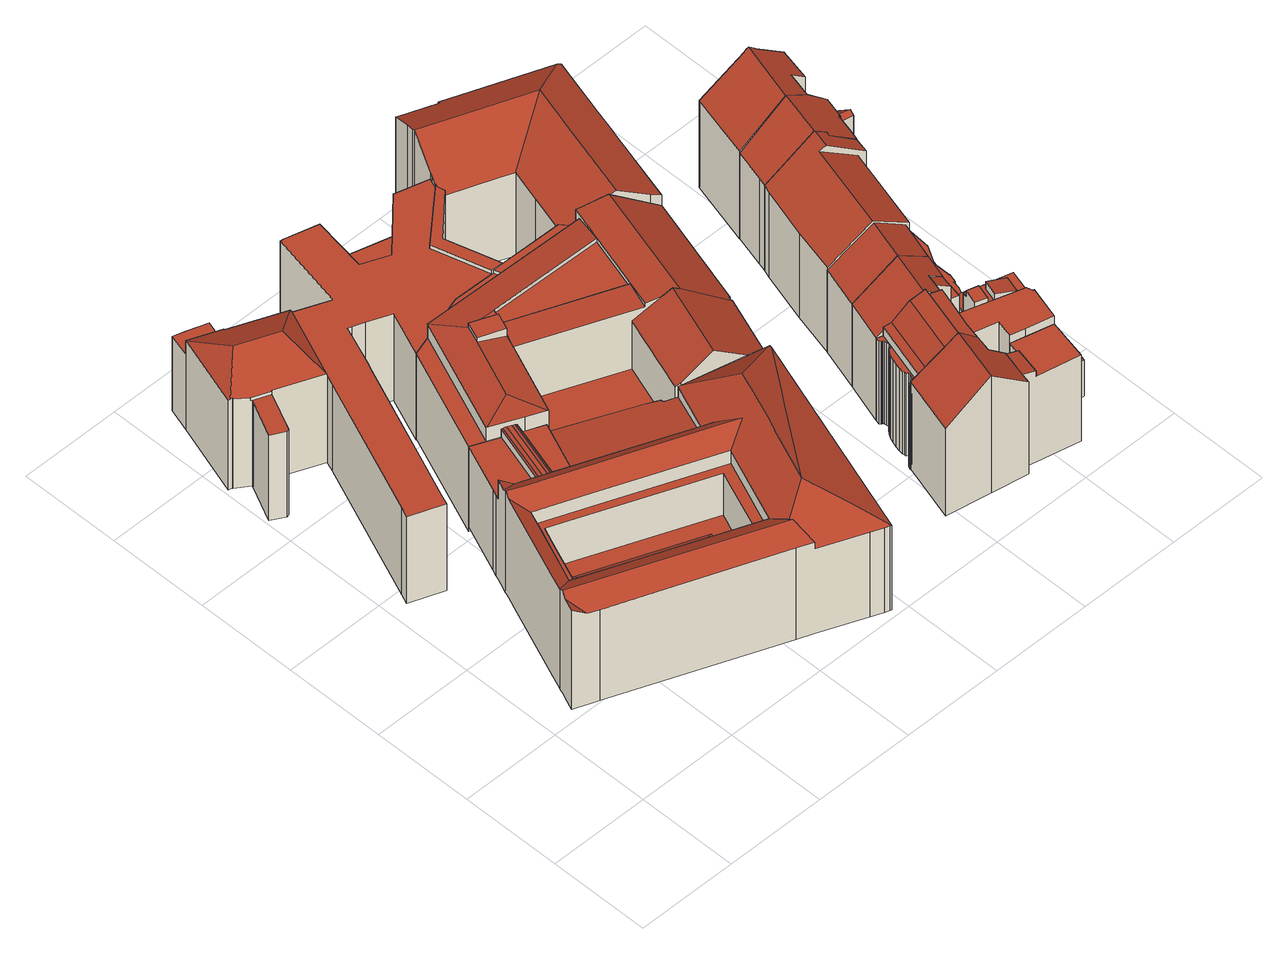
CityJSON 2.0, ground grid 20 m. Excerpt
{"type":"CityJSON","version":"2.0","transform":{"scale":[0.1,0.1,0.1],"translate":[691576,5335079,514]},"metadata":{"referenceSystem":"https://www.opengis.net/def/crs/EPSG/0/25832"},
"CityObjects":{
"building1":{"type":"Building","attributes":{"Gemeindeschluessel":"09162000","HoeheDach":"542.740","HoeheGrund":"516.300","Methode":"2000","NiedrigsteTraufeDesGebaeudes":"524.680","Geometrietyp2DReferenz":"3000","function":"31001_9998","roofType":"3200","measuredHeight":26.44,"storeysAboveGround":6},"geometry":[{"type":"MultiSurface","lod":"2","boundaries":[[[0,1,2,3]],[[4,5,6]],[[7,8,9,10,11,12,13,14]],[[15,16,17,18,19,20,21,22],[23,13,12,11,10,24,25,26,27]],[[28,29,30,31]],[[32,33,34,9,8,7,14,35,36],[37,38,39,40,41]],[[42,37,41]],[[43,44,45,46]],[[47,48,49,50]],[[51,52,53,54,55,56,57,58]],[[59,60,61,62]],[[62,61,63,64]],[[3,2,65,66]],[[67,68,69,70,71,72,73]],[[40,39,74,42,41]],[[75,76,44,43]],[[4,77,78,79,80,81,82,83,84,85,86,87,50,49,88,89,90,0,3,66,91,92,93,94,5]],[[56,55,54,95,96,97,98,99,100]],[[90,101,1,0]],[[102,103,104,105]],[[36,35,14,13,23,27]],[[96,106,107,108,109,110,97]],[[56,100,57]],[[111,112,113,45,44,76,114]],[[115,116,117,106,96,95,118]],[[118,95,54,53]],[[119,109,16,15,22,67]],[[120,6,5,94,121,122,123,124,125]],[[66,65,126,91]],[[42,74,38,37]],[[102,105,127,116,115,118,53,52,51,58,128,129,130,131,132,133,134,135,125,124,123,122,28,31,136,137,138,139,140,141,142,143,59,62,64,144,145,146,75,43,46,147,148]],[[98,97,110,109,119,67,73,149,99]],[[107,106,117,150,104,103,151,152,108]],[[25,24,10,9,34,33]],[[69,153,154,155,156,157,158,70]],[[105,104,150,127]],[[39,38,74]],[[87,159,160,63,61,60,47,50]],[[127,150,117,116]],[[57,100,99,149,130,129,128,58]],[[108,152,161,162,163,164,112,111,114,165,86,85,155,154,166,109]],[[149,73,72,71,70,158,120,125,135,134,133,132,131,130]],[[109,166,154,18,17,16]],[[114,76,75,146,145,144,160,159,165]],[[87,86,165,159]],[[151,103,167,152]],[[49,48,168,169,88]],[[169,170,89,88]],[[171,126,65,2,1,101,170,169,168,142,141,140,139,138,137,136,31,30]],[[22,21,20,69,68,67]],[[64,63,160,144]],[[26,25,33,32,36,27]],[[122,121,29,28]],[[167,148,147,46,45,113]],[[89,170,101,90]],[[92,91,126,171]],[[167,113,112,164,163,162,161,152]],[[93,92,171,30,29,121,94]],[[48,47,60,59,143,142,168]],[[148,167,103,102]],[[19,18,154,153,69,20]],[[157,156,155,85,84,83,82,81,80,79,78,77,4,6,120,158]]],"semantics":{"surfaces":[{"type":"RoofSurface"},{"type":"WallSurface"},{"type":"GroundSurface"}],"values":[0,0,1,0,1,0,0,1,1,1,1,1,0,0,0,1,1,0,0,1,1,1,0,0,1,1,1,1,0,0,2,0,0,1,0,1,0,0,1,1,0,1,1,1,1,0,0,1,1,1,1,1,1,1,0,1,0,0,1,1,1,0]}}]},
"building2":{"type":"Building","attributes":{"Gemeindeschluessel":"09162000","HoeheDach":"539.900","HoeheGrund":"514.842","Methode":"2000","NiedrigsteTraufeDesGebaeudes":"525.192","Geometrietyp2DReferenz":"3000","function":"31001_9998","roofType":"1000","measuredHeight":25.06,"storeysAboveGround":6},"geometry":[{"type":"MultiSurface","lod":"2","boundaries":[[[172,173,174,175]],[[176,177,178,179]],[[180,181,182,183]],[[184,185,186,187,188,189,190]],[[191,192,193,194]],[[195,196,197,198]],[[199,200,201,202]],[[195,179,178,203,204,196]],[[205,206,207,208]],[[209,182,181,210,211,212,213]],[[214,215,216,217]],[[184,190,218,219]],[[220,221,222,223]],[[220,224,225,221]],[[222,226,227,223]],[[189,188,228,229]],[[230,231,232,233]],[[234,235,236,203,178,177,237]],[[238,239,173,172]],[[240,208,207,226,222,221,225,241]],[[242,243,244,245]],[[219,218,246,247]],[[248,249,250,214,217,251,241,225,224,227,226,207,206,246,218,190,189,229,193,192,252,244,243,253,254,255,174,173,239,256]],[[248,257,258,249]],[[259,194,193,229,228,260,261]],[[247,246,206,205]],[[175,174,255,262]],[[263,254,253,264]],[[233,232,265,266]],[[236,267,204,203]],[[240,241,251,268]],[[269,265,232,231,270,216,215]],[[271,259,261,267,236,235]],[[272,202,201,273,274,213,212]],[[264,253,243,242]],[[258,266,265,269,250,249]],[[275,270,231,230]],[[199,198,197,276,200]],[[223,227,224,220]],[[262,255,254,263]],[[275,230,233,266,258,257,277,238,172,175,262,263,264,242,245,278,191,194,259,271,279,280,176,179,195,198,199,202,272,281,282,180,183,185,184,219,247,205,208,240,268]],[[282,210,181,180]],[[271,235,234,279]],[[213,274,283,209]],[[185,183,182,209,283,186]],[[245,244,252,278]],[[256,277,257,248]],[[281,211,210,282]],[[275,268,251,217,216,270]],[[279,234,237,280]],[[250,269,215,214]],[[276,284,273,201,200]],[[278,252,192,191]],[[197,196,204,267,261,260,285,284,276]],[[284,285,187,186,283,274,273]],[[280,237,177,176]],[[277,256,239,238]],[[260,228,188,187,285]],[[272,212,211,281]]],"semantics":{"surfaces":[{"type":"WallSurface"},{"type":"RoofSurface"},{"type":"GroundSurface"}],"values":[0,0,0,0,0,0,0,0,0,1,0,0,1,0,0,0,0,1,0,0,0,0,1,0,0,0,0,0,0,0,0,1,0,0,0,0,0,0,0,0,2,0,0,0,0,0,0,0,0,0,0,1,0,1,1,0,0,1,0]}}]},
"building3":{"type":"Building","attributes":{"Gemeindeschluessel":"09162000","HoeheDach":"540.930","HoeheGrund":"515.181","Methode":"2000","NiedrigsteTraufeDesGebaeudes":"524.790","Geometrietyp2DReferenz":"3000","function":"31001_9998","roofType":"3100","measuredHeight":25.75,"storeysAboveGround":6},"geometry":[{"type":"MultiSurface","lod":"2","boundaries":[[[286,287,288,289,290,291]],[[292,293,294,295]],[[296,289,288]],[[297,298,299,300]],[[301,302,303,304,305,306,307]],[[308,309,310,311]],[[312,313,314]],[[315,316,317,318]],[[319,320,321,322,323]],[[324,323,322,325,291,290,326,327,328,329]],[[292,330,331,332,293]],[[333,334,335]],[[336,337,331,330]],[[338,339,340,341]],[[312,342,343,323,324,313]],[[306,305,333,335,344,345]],[[346,347,348,349]],[[308,350,343,342,309]],[[294,293,332,312,314,351]],[[298,325,322,321,348,347,299]],[[352,353,354,355]],[[319,323,343,350]],[[356,345,344,288,287,357,358]],[[297,300,249,359]],[[360,361,362,363,364]],[[307,306,345,356]],[[286,291,325,298,297,359]],[[346,365,249,300,299,347]],[[303,354,353,363,366,367,304]],[[368,248,369,357,287,286,359,249,365]],[[363,362,370,366]],[[371,358,357,369]],[[360,295,294,351,361]],[[372,373,328,327]],[[364,363,353,352]],[[367,333,305,304]],[[370,313,324,329,333,367,366]],[[374,301,307,356,358,371,30]],[[329,328,373,334,333]],[[371,369,248,30]],[[292,295,360,364,352,355,302,301,374,368,365,346,349,320,319,350,308,311,315,318,336,330]],[[370,362,361,351,314,313]],[[372,327,326,375]],[[288,339,338,296]],[[326,290,289,375]],[[344,340,339,288]],[[355,354,303,302]],[[374,30,248,368]],[[372,375,289,296,338,341,334,373]],[[349,348,321,320]],[[311,310,316,315]],[[332,331,337,317,316,310,309,342,312]],[[335,334,341,340,344]],[[318,317,337,336]]],"semantics":{"surfaces":[{"type":"RoofSurface"},{"type":"WallSurface"},{"type":"GroundSurface"}],"values":[0,1,0,1,1,1,1,1,1,1,1,1,1,0,0,0,1,1,0,0,1,1,0,0,1,0,1,1,0,1,1,1,1,1,1,1,1,1,0,0,2,0,0,1,1,1,1,1,1,1,1,0,1,1]}}]},
"building4":{"type":"Building","attributes":{"Gemeindeschluessel":"09162000","HoeheDach":"543.183","HoeheGrund":"515.680","Methode":"2000","NiedrigsteTraufeDesGebaeudes":"536.096","Geometrietyp2DReferenz":"3000","function":"31001_9998","roofType":"3100","measuredHeight":27.5,"storeysAboveGround":6},"geometry":[{"type":"MultiSurface","lod":"2","boundaries":[[[376,377,378,379]],[[380,381,382,383,384,385]],[[382,381,386,387]],[[388,389,390,391]],[[379,378,392,393]],[[394,395,396,397]],[[387,386,377,376]],[[379,393,394,397,398,388,391,384,383,382,387,376]],[[395,380,385,390,389,399,396]],[[398,399,389,388]],[[391,390,385,384]],[[397,396,399,398]],[[393,392,395,394]],[[392,378,377,386,381,380,395]]],"semantics":{"surfaces":[{"type":"WallSurface"},{"type":"GroundSurface"},{"type":"RoofSurface"}],"values":[0,0,0,0,0,0,0,1,2,0,0,0,0,2]}}]},
"building5":{"type":"Building","attributes":{"Gemeindeschluessel":"09162000","HoeheDach":"541.660","HoeheGrund":"515.642","Methode":"2000","NiedrigsteTraufeDesGebaeudes":"534.860","Geometrietyp2DReferenz":"3000","function":"31001_9998","roofType":"2100","measuredHeight":26.02,"storeysAboveGround":5},"geometry":[{"type":"MultiSurface","lod":"2","boundaries":[[[400,401,402,403]],[[404,405,406,407]],[[408,409,410,411]],[[412,413,414,415]],[[416,417,418,419,420]],[[421,422,423,424]],[[425,426,427,428]],[[429,430,431,432]],[[433,434,405,404]],[[435,436,422,421]],[[437,438,439,440]],[[441,442,443,444]],[[445,446,447,448]],[[449,450,413,412]],[[428,427,451,452]],[[453,454,455,417,416]],[[454,424,423,456,457,455]],[[415,414,438,437]],[[458,459,460,453,416,420,461]],[[462,463,464,465,466,467]],[[468,469,409,408]],[[470,471,472,473]],[[448,447,474,475]],[[476,477,478,479]],[[480,471,470,481]],[[482,483,419,418,484,485,486,487]],[[440,439,488,489]],[[443,442,430,429]],[[403,402,446,445]],[[454,453,460,468,408,411,490,433,404,407,400,403,445,448,475,491,444,443,429,432,492,481,470,473,425,428,452,493,449,412,415,437,440,489,479,478,486,485,463,462,435,421,424]],[[452,451,494,493]],[[460,459,469,468]],[[423,422,436,467,466,456]],[[473,472,426,425]],[[458,461,483,482]],[[432,431,495,492]],[[492,495,480,481]],[[466,465,457,456]],[[462,467,436,435]],[[485,484,464,463]],[[478,477,487,486]],[[496,434,433,490]],[[489,488,476,479]],[[491,497,441,444]],[[420,419,483,461]],[[475,474,497,491]],[[411,410,496,490]],[[455,457,465,464,484,418,417]],[[458,482,487,477,476,488,439,438,414,413,450,494,451,427,426,472,471,480,495,431,430,442,441,497,474,447,446,402,401,406,405,434,496,410,409,469,459]],[[407,406,401,400]],[[493,494,450,449]]],"semantics":{"surfaces":[{"type":"WallSurface"},{"type":"RoofSurface"},{"type":"GroundSurface"}],"values":[0,0,0,0,1,0,0,0,0,0,0,0,0,0,0,0,0,0,0,0,0,0,0,0,0,0,0,0,0,2,0,0,1,0,0,0,0,0,0,0,0,0,0,0,1,0,0,1,1,0,0]}}]},
"building6":{"type":"Building","attributes":{"Gemeindeschluessel":"09162000","HoeheDach":"527.420","HoeheGrund":"515.650","Methode":"2000","NiedrigsteTraufeDesGebaeudes":"527.420","Geometrietyp2DReferenz":"3000","function":"31001_9998","roofType":"1000","measuredHeight":11.77,"storeysAboveGround":1},"geometry":[{"type":"MultiSurface","lod":"2","boundaries":[[[498,499,500,501]],[[502,500,499,503,504,505]],[[506,502,505,507]],[[508,503,499,498]],[[507,509,508,498,501,506]],[[509,504,503,508]],[[501,500,502,506]],[[507,505,504,509]]],"semantics":{"surfaces":[{"type":"WallSurface"},{"type":"RoofSurface"},{"type":"GroundSurface"}],"values":[0,1,0,0,2,0,0,0]}}]},
"building7":{"type":"Building","attributes":{"Gemeindeschluessel":"09162000","HoeheDach":"527.898","HoeheGrund":"515.640","Methode":"1000","NiedrigsteTraufeDesGebaeudes":"527.387","Geometrietyp2DReferenz":"3000","function":"31001_9998","roofType":"1000","measuredHeight":12.26,"storeysAboveGround":1},"geometry":[{"type":"MultiSurface","lod":"2","boundaries":[[[509,421,510,498,508]],[[510,511,499,498]],[[498,499,503,508]],[[421,512,511,510]],[[508,503,504,509]],[[503,499,511,512,504]],[[509,504,512,421]]],"semantics":{"surfaces":[{"type":"GroundSurface"},{"type":"WallSurface"},{"type":"RoofSurface"}],"values":[0,1,1,1,1,2,1]}}]},
"building8":{"type":"Building","attributes":{"Gemeindeschluessel":"09162000","HoeheDach":"537.512","HoeheGrund":"515.630","Methode":"2000","NiedrigsteTraufeDesGebaeudes":"535.674","Geometrietyp2DReferenz":"3000","function":"31001_9998","roofType":"1000","measuredHeight":21.88,"storeysAboveGround":6},"geometry":[{"type":"MultiSurface","lod":"2","boundaries":[[[513,514,515,516]],[[517,518,519,498,520,501]],[[521,522,523,524,525,526]],[[514,513,517,501,527,506,528]],[[529,521,526,516,515,530,531]],[[515,514,528,530]],[[522,521,529,531,506,527,501,520,498,532,523]],[[531,530,528,506]],[[532,533,524,523]],[[526,525,524,533,519,518,517,513,516]],[[498,519,533,532]]],"semantics":{"surfaces":[{"type":"WallSurface"},{"type":"RoofSurface"},{"type":"GroundSurface"}],"values":[0,0,0,0,0,1,2,0,0,1,0]}}]},
"building9":{"type":"Building","attributes":{"Gemeindeschluessel":"09162000","HoeheDach":"540.400","HoeheGrund":"515.270","Methode":"2000","NiedrigsteTraufeDesGebaeudes":"534.748","Geometrietyp2DReferenz":"3000","function":"31001_9998","roofType":"3100","measuredHeight":25.13,"storeysAboveGround":5},"geometry":[{"type":"MultiSurface","lod":"2","boundaries":[[[534,535,536,537]],[[538,539,540,541]],[[542,543,544,545,546,547,548,549]],[[550,551,552,553]],[[554,555,556,557,558,559,560,561,562,563,564]],[[565,566,567,568,569,555,545,540,539]],[[570,571,572,568,567,573]],[[573,567,566,574]],[[574,566,565,575]],[[576,577,572,571]],[[578,562,561,579]],[[557,556,551,550,580,581,582,558]],[[583,559,558,582]],[[584,563,562,578]],[[537,536,585,586]],[[572,577,587,588,552,551,556,555,569,568]],[[575,565,539,538]],[[553,589,590,576,571,570,573,574,575,538,541,544,543,542,549,591,592,534,537,586,593,584,578,579,594,583,582,581,580,550]],[[595,548,547,546,545,555,554,564,585,536,535,596]],[[591,549,548,595,596,592]],[[594,560,559,583]],[[553,552,588,589]],[[592,596,535,534]],[[585,564,563,584,593,586]],[[579,561,560,594]],[[540,545,544,541]],[[576,590,589,588,587,577]]],"semantics":{"surfaces":[{"type":"WallSurface"},{"type":"RoofSurface"},{"type":"GroundSurface"}],"values":[0,0,0,0,1,1,0,0,0,0,0,0,0,0,0,1,0,2,1,0,0,0,0,0,0,0,0]}}]},
"building10":{"type":"Building","attributes":{"Gemeindeschluessel":"09162000","HoeheDach":"541.220","HoeheGrund":"515.580","Methode":"2000","NiedrigsteTraufeDesGebaeudes":"518.980","Geometrietyp2DReferenz":"3000","function":"31001_9998","roofType":"3100","measuredHeight":25.64,"storeysAboveGround":6},"geometry":[{"type":"MultiSurface","lod":"2","boundaries":[[[597,598,599,462]],[[485,600,601,486]],[[599,598,602,603,604,605]],[[606,607,608,604,603,609,610,611,612]],[[600,613,605,604,608,601]],[[611,610,614,615]],[[616,614,610,609,617]],[[597,618,616,617,602,598]],[[618,597,462,463,485,486,607,606,619]],[[620,612,611,615]],[[486,601,608,607]],[[463,613,600,485]],[[609,603,602,617]],[[618,619,620,615,614,616]],[[606,612,620,619]],[[463,462,599,605,613]]],"semantics":{"surfaces":[{"type":"WallSurface"},{"type":"RoofSurface"},{"type":"GroundSurface"}],"values":[0,0,1,0,1,0,1,0,2,1,0,0,0,0,0,0]}}]},
"building11":{"type":"Building","attributes":{"Gemeindeschluessel":"09162000","HoeheDach":"537.484","HoeheGrund":"515.610","Methode":"2000","NiedrigsteTraufeDesGebaeudes":"537.484","Geometrietyp2DReferenz":"3000","function":"31001_9998","roofType":"1000","measuredHeight":21.87,"storeysAboveGround":5},"geometry":[{"type":"MultiSurface","lod":"2","boundaries":[[[621,622,623,624]],[[498,625,626,510]],[[626,625,627,628,623,622,629,630,631]],[[435,630,629,632]],[[624,623,628,523]],[[532,627,625,498]],[[421,631,630,435]],[[632,629,622,621]],[[523,628,627,532]],[[421,435,632,621,624,523,532,498,510]],[[510,626,631,421]]],"semantics":{"surfaces":[{"type":"WallSurface"},{"type":"RoofSurface"},{"type":"GroundSurface"}],"values":[0,0,1,0,0,0,0,0,0,2,0]}}]},
"building12":{"type":"Building","attributes":{"Gemeindeschluessel":"09162000","HoeheDach":"538.780","HoeheGrund":"515.642","Methode":"9999","NiedrigsteTraufeDesGebaeudes":"515.760","Geometrietyp2DReferenz":"3000","function":"31001_9998","roofType":"1000","measuredHeight":23.14,"storeysAboveGround":6},"geometry":[{"type":"MultiSurface","lod":"2","boundaries":[[[633,634,635,636]],[[435,637,638,462]],[[639,640,634,633]],[[641,642,643,644]],[[645,638,637,646]],[[640,639,644,643,647,646,637,435,632,648,649,650]],[[632,435,462,651,652,653,654]],[[648,655,656,657,658,659,660,641,644,639,633,636,649]],[[652,657,656,653]],[[636,635,650,649]],[[660,661,642,641]],[[653,656,655,654]],[[650,635,634,640]],[[643,642,661,647]],[[645,646,647,661,660,659]],[[651,658,657,652]],[[651,462,638,645,659,658]],[[648,632,654,655]]],"semantics":{"surfaces":[{"type":"WallSurface"},{"type":"RoofSurface"},{"type":"GroundSurface"}],"values":[0,0,0,0,1,0,2,1,0,0,0,0,1,1,0,0,0,0]}}]},
"building13":{"type":"Building","attributes":{"Gemeindeschluessel":"09162000","HoeheDach":"539.222","HoeheGrund":"515.619","Methode":"2000","NiedrigsteTraufeDesGebaeudes":"527.454","Geometrietyp2DReferenz":"3000","function":"31001_9998","roofType":"1000","measuredHeight":23.6,"storeysAboveGround":5},"geometry":[{"type":"MultiSurface","lod":"2","boundaries":[[[662,663,664,616,665,666,667]],[[665,668,669,666]],[[670,671,672,673]],[[674,666,669,675,670]],[[651,676,677,462]],[[651,462,597,618,619,653,652]],[[619,664,663,653]],[[653,663,662,652]],[[651,652,662,667,678,676]],[[671,670,675,679,680]],[[671,680,681,672]],[[676,678,674,670,673,677]],[[669,668,679,675]],[[678,667,666,674]],[[618,616,664,619]],[[618,597,681,680,679,668,665,616]],[[597,462,677,673,672,681]]],"semantics":{"surfaces":[{"type":"RoofSurface"},{"type":"WallSurface"},{"type":"GroundSurface"}],"values":[0,1,1,1,1,2,1,1,1,1,0,0,0,1,1,1,1]}}]},
"building14":{"type":"Building","attributes":{"Gemeindeschluessel":"09162000","HoeheDach":"541.230","HoeheGrund":"515.579","Methode":"2000","NiedrigsteTraufeDesGebaeudes":"518.990","Geometrietyp2DReferenz":"3000","function":"31001_9998","roofType":"3100","measuredHeight":25.65,"storeysAboveGround":6},"geometry":[{"type":"MultiSurface","lod":"2","boundaries":[[[606,612,611,610,609,603,604,682,607]],[[683,684,603,609]],[[607,682,685,686]],[[687,688,610,611]],[[604,689,690,685,682]],[[686,685,690,691]],[[603,684,689,604]],[[692,691,690,689,684,683,688]],[[612,693,687,611]],[[610,688,683,609]],[[606,607,686,691,692,694]],[[612,606,694,693]],[[694,692,688,687,693]]],"semantics":{"surfaces":[{"type":"WallSurface"},{"type":"RoofSurface"},{"type":"GroundSurface"}],"values":[0,0,0,0,1,0,1,0,1,1,2,0,0]}}]},
"building15":{"type":"Building","attributes":{"Gemeindeschluessel":"09162000","HoeheDach":"526.751","HoeheGrund":"515.640","Methode":"1000","NiedrigsteTraufeDesGebaeudes":"523.976","Geometrietyp2DReferenz":"3000","function":"31001_9998","roofType":"2100","measuredHeight":11.11},"geometry":[{"type":"MultiSurface","lod":"2","boundaries":[[[695,696,624,523]],[[697,698,695,523]],[[698,699,700,701,702,703,704,696,695]],[[705,706,700,699,698,697]],[[704,703,707,708,624,696]],[[706,709,710,702,701,700]],[[707,703,702,710]],[[710,709,706,705,697,523,624,708,707]]],"semantics":{"surfaces":[{"type":"WallSurface"},{"type":"RoofSurface"},{"type":"GroundSurface"}],"values":[0,0,1,0,0,0,0,2]}}]},
"building16":{"type":"Building","attributes":{"Gemeindeschluessel":"09162000","HoeheDach":"542.630","HoeheGrund":"515.499","Methode":"2000","NiedrigsteTraufeDesGebaeudes":"531.720","Geometrietyp2DReferenz":"3000","function":"31001_9998","roofType":"3100","measuredHeight":27.13,"storeysAboveGround":6},"geometry":[{"type":"MultiSurface","lod":"2","boundaries":[[[711,712,713,714]],[[715,714,713,716]],[[717,718,719,720]],[[721,722,715,716]],[[723,724,725,712,711,726,727,728]],[[729,726,711,714,715,722]],[[720,719,730,731]],[[723,732,733,724]],[[734,735,728,727,736]],[[732,723,728,735]],[[729,730,719,718,736,727,726]],[[737,738,721,716,713,712,725]],[[734,736,718,717]],[[737,725,724,733]],[[738,731,730,729,722,721]],[[738,737,733,732,735,734,717,720,731]]],"semantics":{"surfaces":[{"type":"RoofSurface"},{"type":"WallSurface"},{"type":"GroundSurface"}],"values":[0,1,1,0,0,1,1,1,1,1,0,1,1,1,1,2]}}]},
"building17":{"type":"Building","attributes":{"Gemeindeschluessel":"09162000","HoeheDach":"519.010","HoeheGrund":"515.570","Methode":"1000","NiedrigsteTraufeDesGebaeudes":"519.010","Geometrietyp2DReferenz":"3000","function":"31001_9998","roofType":"1000","measuredHeight":3.44,"storeysAboveGround":1},"geometry":[{"type":"MultiSurface","lod":"2","boundaries":[[[739,740,741,742]],[[619,620,612,606]],[[743,744,745,746]],[[747,748,749,750]],[[751,752,753,754]],[[755,756,752,751]],[[757,758,759,760]],[[761,762,763,764]],[[750,749,765,766]],[[742,741,767,768]],[[694,693,687,692]],[[764,763,769,770]],[[771,772,758,757]],[[773,774,744,743]],[[760,759,775,776]],[[768,767,774,773]],[[777,778,779,780]],[[692,687,756,755]],[[780,779,781,782]],[[619,606,694,692,755,751,754,783,771,757,760,776,747,750,766,739,742,768,773,743,746,761,764,770,777,780,782,784,785]],[[776,775,748,747]],[[784,786,787,785]],[[754,753,788,783]],[[766,765,740,739]],[[785,787,620,619]],[[782,781,786,784]],[[787,786,781,779,778,769,763,762,745,744,774,767,741,740,765,749,748,775,759,758,772,788,753,752,756,687,693,612,620]],[[606,612,693,694]],[[770,769,778,777]],[[746,745,762,761]],[[783,788,772,771]]],"semantics":{"surfaces":[{"type":"WallSurface"},{"type":"GroundSurface"},{"type":"RoofSurface"}],"values":[0,0,0,0,0,0,0,0,0,0,0,0,0,0,0,0,0,0,0,1,0,0,0,0,0,0,2,0,0,0,0]}}]},
"building18":{"type":"Building","attributes":{"Gemeindeschluessel":"09162000","HoeheDach":"542.600","HoeheGrund":"515.506","Methode":"2000","NiedrigsteTraufeDesGebaeudes":"533.740","Geometrietyp2DReferenz":"3000","function":"31001_9998","roofType":"3100","measuredHeight":27.09,"storeysAboveGround":6},"geometry":[{"type":"MultiSurface","lod":"2","boundaries":[[[789,790,791,792]],[[793,794,795,720]],[[796,797,798,799]],[[735,800,797,796]],[[789,801,802,803,804,790]],[[735,734,736,805,800]],[[720,795,718,717]],[[806,807,808,809]],[[810,792,791,807,806]],[[808,804,803,811,809]],[[717,718,736,734]],[[805,812,798,797,800]],[[803,802,812,805,736,718,795,794,813,811]],[[801,799,798,812,802]],[[814,810,806,809,811,813]],[[810,814,793,720,717,734,735,796,799,801,789,792]],[[814,813,794,793]],[[808,807,791,790,804]]],"semantics":{"surfaces":[{"type":"WallSurface"},{"type":"RoofSurface"},{"type":"GroundSurface"}],"values":[0,0,0,0,0,0,0,1,0,0,0,1,1,0,0,2,0,1]}}]},
"building19":{"type":"Building","attributes":{"Gemeindeschluessel":"09162000","HoeheDach":"542.600","HoeheGrund":"515.420","Methode":"2000","NiedrigsteTraufeDesGebaeudes":"535.926","Geometrietyp2DReferenz":"3000","function":"31001_9998","roofType":"3100","measuredHeight":27.18,"storeysAboveGround":6},"geometry":[{"type":"MultiSurface","lod":"2","boundaries":[[[815,816,817,818]],[[819,820,821,822]],[[823,824,825,826]],[[827,828,829,830,831,832]],[[833,834,820,819]],[[835,822,821,836,837,838]],[[829,828,816,815]],[[821,820,834,839,817,816,828,827,836]],[[836,827,832,825,824,837]],[[840,833,819,822,835,838,823,826,831,830,829,815,818]],[[838,837,824,823]],[[840,839,834,833]],[[826,825,832,831]],[[818,817,839,840]]],"semantics":{"surfaces":[{"type":"WallSurface"},{"type":"RoofSurface"},{"type":"GroundSurface"}],"values":[0,0,0,0,0,0,0,1,1,2,0,0,0,0]}}]}
},
"vertices":[
[247,464,233],[282,581,233],[274,585,233],[239,467,233],[193,486,235],[167,497,255],[158,475,255],[209,390,107],[259,370,107],[466,286,107],[466,286,205],[259,370,205],[209,390,205],[178,402,205],[178,402,107],[203,234,205],[428,144,205],[472,250,205],[490,293,205],[265,384,205],[167,423,205],[150,380,205],[105,274,205],[166,374,205],[454,258,205],[417,167,205],[209,250,205],[128,283,205],[176,518,23],[176,518,211],[215,611,211],[215,611,23],[209,250,107],[417,167,107],[454,258,107],[166,374,107],[128,283,107],[197,361,107],[423,270,107],[396,203,107],[219,274,107],[170,294,107],[210,317,133],[663,430,23],[663,430,223],[703,423,220],[703,423,23],[337,557,194],[337,557,211],[291,447,211],[291,447,203],[74,201,23],[75,201,23],[94,193,23],[94,193,236],[75,201,236],[74,201,236],[49,211,255],[49,211,23],[495,488,23],[495,488,194],[515,477,195],[515,477,23],[516,471,195],[516,471,23],[268,588,232],[233,470,232],[105,274,235],[150,380,235],[167,423,235],[150,456,255],[141,434,255],[79,284,255],[68,258,255],[382,248,133],[543,460,23],[543,460,221],[230,471,235],[233,470,235],[239,467,235],[247,464,235],[253,462,235],[256,461,235],[291,447,235],[498,363,235],[515,356,235],[498,363,219],[498,363,203],[256,461,211],[256,461,230],[253,462,232],[230,471,230],[230,471,211],[193,486,211],[167,497,211],[412,66,237],[442,54,237],[435,97,263],[90,236,263],[64,247,263],[59,236,255],[288,579,232],[566,4,23],[566,4,221],[563,5,221],[563,5,23],[442,54,221],[435,97,247],[434,105,252],[428,144,235],[434,105,259],[551,441,235],[588,365,287],[705,421,222],[540,462,221],[442,54,23],[530,18,23],[530,18,221],[412,66,23],[203,234,235],[155,468,260],[170,504,211],[170,504,23],[167,497,23],[158,475,23],[155,468,23],[266,589,230],[554,8,23],[59,236,23],[64,247,23],[67,255,23],[68,258,23],[79,284,23],[141,434,23],[150,456,23],[154,465,23],[266,589,23],[268,588,23],[274,585,23],[282,581,23],[288,579,23],[291,578,23],[303,572,23],[337,557,23],[535,464,23],[539,462,23],[540,462,23],[705,421,23],[706,418,23],[67,255,257],[554,8,221],[533,65,252],[494,136,287],[265,384,235],[490,293,235],[535,312,263],[503,325,263],[180,454,263],[154,465,263],[539,462,195],[535,464,195],[533,232,287],[549,269,287],[562,301,287],[575,332,287],[539,462,219],[472,250,235],[706,418,220],[303,572,211],[291,578,211],[291,578,230],[266,589,211],
[267,929,8],[267,929,211],[260,932,211],[260,932,8],[41,926,8],[41,926,208],[42,929,208],[42,929,8],[123,1091,8],[123,1091,182],[117,1072,182],[117,1072,8],[222,1020,8],[115,1065,8],[115,1065,217],[220,1021,217],[221,1020,215],[221,1020,211],[222,1020,211],[157,863,8],[157,863,211],[164,881,211],[164,881,8],[16,947,8],[16,947,218],[17,948,219],[17,948,8],[9,950,8],[9,950,216],[54,1091,216],[54,1091,8],[39,931,208],[39,931,215],[319,1144,8],[319,1144,211],[324,1143,211],[324,1143,8],[116,1068,182],[131,1116,182],[92,1129,182],[68,1137,182],[55,1093,182],[477,963,211],[477,963,219],[578,1051,219],[578,1051,211],[287,993,211],[287,993,8],[424,996,112],[520,1089,112],[390,1125,112],[372,1018,112],[424,996,211],[520,1089,211],[390,1125,211],[372,1018,211],[163,881,215],[163,881,211],[579,1030,8],[579,1030,219],[502,959,219],[502,959,8],[34,842,208],[39,843,208],[74,917,208],[7,857,208],[289,921,8],[289,921,211],[585,1070,8],[585,1070,211],[101,547,8],[101,547,211],[36,572,211],[36,572,8],[288,995,211],[288,995,8],[299,815,211],[428,855,211],[508,853,211],[582,1064,211],[44,592,211],[109,567,211],[221,837,211],[230,857,211],[335,902,211],[299,815,8],[428,855,8],[75,918,8],[163,881,216],[75,918,216],[230,857,8],[221,837,8],[109,567,8],[532,853,219],[532,853,8],[74,917,215],[582,1064,8],[508,853,219],[576,1046,219],[39,843,8],[68,1137,8],[54,1092,216],[55,1093,215],[576,1046,8],[12,949,218],[335,902,8],[44,592,8],[34,842,8],[7,857,8],[92,1129,8],[131,1116,8],[116,1068,215],[72,1002,259],[151,969,259],
[338,827,243],[336,827,243],[373,771,250],[429,769,250],[656,764,250],[672,819,243],[703,423,12],[703,423,196],[663,430,225],[663,430,12],[421,751,250],[521,823,211],[521,823,218],[511,853,218],[511,853,211],[303,572,12],[495,488,12],[495,488,108],[340,556,108],[340,556,243],[339,556,243],[303,572,243],[799,786,12],[799,786,209],[818,779,194],[818,779,12],[665,585,261],[636,596,256],[654,589,269],[753,558,12],[753,558,194],[751,559,196],[751,559,12],[676,832,12],[668,835,12],[668,835,218],[676,832,218],[676,832,251],[610,607,251],[672,819,218],[656,764,242],[624,656,242],[624,656,250],[610,607,243],[751,553,12],[751,553,194],[750,550,195],[398,694,243],[408,719,247],[408,719,243],[749,554,12],[749,554,196],[421,751,260],[373,771,260],[360,738,260],[408,719,260],[731,812,261],[691,826,254],[360,738,250],[313,625,250],[532,853,12],[532,853,218],[655,850,218],[655,850,12],[691,826,12],[603,445,269],[516,471,12],[516,471,108],[515,477,108],[515,477,12],[243,599,243],[336,826,243],[242,599,243],[338,827,211],[543,460,12],[543,460,226],[535,464,220],[535,464,108],[535,464,12],[428,855,12],[588,616,108],[398,694,108],[299,815,12],[336,826,211],[588,616,220],[242,599,211],[417,741,242],[417,741,250],[215,611,12],[429,769,242],
[951,133,17],[951,133,237],[939,81,234],[939,81,17],[894,181,292],[927,171,263],[927,171,17],[894,181,17],[891,182,17],[891,182,290],[920,141,262],[920,141,17],[810,206,17],[810,206,221],[869,188,271],[869,188,17],[935,64,233],[935,64,17],[863,77,17],[863,77,292],[776,93,221],[776,93,17],[809,204,17],[809,204,221],
[826,221,16],[826,221,209],[828,225,209],[828,225,16],[820,214,16],[820,214,209],[824,217,209],[824,217,16],[812,213,16],[812,213,209],[815,213,209],[815,213,16],[851,297,16],[851,297,209],[851,302,209],[851,302,16],[869,188,263],[871,188,265],[905,304,265],[873,312,232],[839,197,232],[936,205,16],[936,205,260],[928,171,260],[928,171,16],[844,290,16],[844,290,209],[846,289,209],[846,289,16],[826,248,16],[826,248,209],[828,257,209],[828,257,16],[818,212,16],[818,212,209],[951,252,16],[951,252,260],[850,306,16],[850,306,209],[849,309,209],[849,309,16],[825,236,209],[824,238,209],[824,238,16],[825,236,16],[829,227,16],[829,227,209],[827,228,209],[827,228,16],[850,292,16],[850,292,209],[847,291,209],[847,291,16],[869,188,16],[891,182,16],[891,182,274],[899,180,263],[899,180,277],[824,202,209],[810,206,209],[810,206,16],[824,202,229],[962,288,16],[930,297,16],[930,297,275],[933,296,277],[933,296,263],[962,288,260],[809,206,16],[809,206,209],[840,285,16],[840,285,209],[841,286,209],[841,286,16],[828,230,209],[828,230,16],[846,310,209],[844,312,209],[844,312,16],[846,310,16],[835,276,209],[835,276,16],[858,317,209],[858,317,229],[908,303,266],[908,303,16],[846,320,16],[846,320,209],[847,308,209],[847,308,16],[817,214,16],[825,231,16],[831,267,16],[850,291,16],[850,291,209],[831,267,209],[817,214,209],[825,231,209],
[984,156,16],[984,156,134],[976,127,134],[976,127,16],[951,133,134],[955,163,134],[927,171,134],[920,141,134],[951,133,16],[920,141,16],[955,163,16],[927,171,16],
[993,190,16],[993,190,139],[936,205,139],
[975,127,217],[975,127,229],[963,75,229],[963,75,217],[976,127,217],[977,127,217],[984,156,217],[977,127,16],[1047,57,16],[1058,107,16],[1065,136,16],[1065,136,217],[1058,107,217],[1047,57,217],[975,127,16],[951,133,235],[963,75,16],[939,81,235],[939,81,16],[1012,149,16],[1012,149,217],
[582,1064,13],[582,1064,226],[585,1070,229],[585,1070,13],[655,849,13],[655,849,208],[676,922,208],[676,922,13],[669,996,13],[693,986,13],[694,986,13],[694,986,208],[693,986,208],[669,996,208],[579,1030,207],[579,1030,13],[907,1096,13],[907,1096,218],[875,981,217],[875,981,13],[721,1085,264],[812,1050,264],[901,1099,221],[742,1160,221],[707,1174,221],[705,1169,224],[634,1197,224],[633,1197,224],[617,1155,249],[610,1136,260],[608,1129,264],[668,835,217],[676,832,223],[691,826,232],[743,807,264],[784,951,264],[743,807,13],[799,786,13],[799,786,229],[691,826,13],[676,832,13],[668,835,13],[818,779,13],[818,779,218],[617,1155,13],[633,1197,13],[901,1099,13],[742,1160,13],[707,1174,13],[705,1169,13],[610,1136,13],[607,1128,263],[607,1128,13],[858,922,218],[862,934,218],[862,934,13],[858,922,13],[579,1031,13],[576,1046,13],[608,1129,13],[634,1197,13],[579,1031,208],[576,1046,215],
[973,329,16],[973,329,253],[962,288,252],[908,303,255],[846,320,210],[1000,324,235],[1014,371,235],[957,383,272],[931,297,272],[1065,361,16],[871,400,16],[871,400,210],[1014,371,176],[1037,366,176],[1037,366,50],[1065,361,50],[930,297,272],[1024,320,176],[1024,320,50],[1023,320,176],[1000,324,176],[1023,320,16],[1054,311,16],[1054,311,50],
[1081,200,16],[1081,200,235],[1083,200,235],[1083,200,16],[984,156,235],[993,190,235],[1012,149,235],[1065,136,235],[1077,212,235],[951,252,235],[936,205,235],[1077,212,16],
[1032,259,231],[1032,259,248],[1070,248,237],[1070,248,231],[951,252,18],[962,288,18],[1023,229,231],[1023,229,248],[1020,262,231],[1020,262,245],[1011,233,245],[1011,233,231],[1000,277,18],[989,240,18],[989,240,245],[1077,212,231],[1061,217,231],[1061,217,237],[1003,277,16],[1025,270,16],[1043,265,16],[1089,253,16],[1089,253,231],[1043,265,231],[1025,270,231],[1003,277,231],[1000,277,231],[998,269,231],[998,269,245],
[1025,270,176],[1043,265,176],[1054,311,176],[1015,322,176],[1009,296,176],[1005,276,176],[1015,322,204],[1009,296,204],[994,300,138],[994,300,234],[967,308,252],[967,308,138],[1009,296,138],[994,300,204],[1003,277,135],[962,288,135],[1005,276,135],[1000,325,204],[1000,325,234],[973,329,252],
[871,400,209],[1038,447,176],[1038,447,235],[896,482,209],[896,482,16],[1060,441,50],[1060,441,176],[981,461,272],[897,482,209],[897,482,16],[1060,441,16],[1075,430,50],[1075,430,16],
[1065,136,128],[1083,200,128],[1068,135,16],[1068,135,126],[1118,123,101],[1120,123,100],[1127,155,101],[1133,183,102],[1133,185,102],[1088,199,125],[1118,123,16],[1120,123,16],[1133,185,16],[1088,199,16],[1127,155,16],[1133,183,16],
[1025,629,278],[978,461,278],[1045,445,235],[1091,608,235],[1091,608,177],[1045,445,177],[1065,648,15],[1065,648,271],[1112,632,238],[1112,632,15],[1060,441,177],[1106,604,177],[947,664,214],[919,568,213],[897,482,214],[1036,625,286],[1046,661,286],[952,680,214],[1106,604,237],[1108,613,237],[1108,613,15],[947,664,15],[919,568,15],[1068,656,15],[952,680,15],[1068,656,271],[897,482,15],[1060,441,15],
[1133,442,16],[1133,442,50],[1128,424,50],[1128,424,16],[1103,369,16],[1103,369,50],[1104,369,50],[1104,369,16],[1133,475,16],[1133,475,50],[1132,476,50],[1132,476,16],[1169,587,16],[1169,587,50],[1155,555,50],[1155,555,16],[1108,613,16],[1108,613,50],[1152,511,16],[1152,511,50],[1134,479,50],[1134,479,16],[1103,366,16],[1103,366,50],[1102,366,50],[1102,366,16],[1132,442,50],[1132,442,16],[1126,425,50],[1126,425,16],[1101,358,50],[1101,358,16],[1155,552,16],[1155,552,50],[1123,411,16],[1123,411,50],[1134,478,50],[1134,478,16],[1097,315,16],[1097,315,50],[1094,306,50],[1094,306,16],[1100,305,50],[1100,305,16],[1156,555,16],[1100,304,16],[1099,304,16],[1100,304,50],[1099,304,50],[1156,555,50],
[1147,727,15],[1147,727,199],[1164,724,197],[1164,724,15],[1118,650,15],[1118,650,238],[1112,632,239],[957,697,15],[957,697,215],[973,758,215],[973,758,15],[952,680,215],[1114,744,15],[1114,744,257],[1142,729,236],[1142,729,198],[1045,661,286],[1155,682,224],[1157,692,229],[1134,698,229],[1131,687,223],[1155,682,15],[1131,687,236],[1069,748,286],[1127,688,239],[1127,688,15],
[1111,861,14],[1111,861,278],[1164,848,240],[1164,848,14],[1126,794,14],[1126,794,256],[1114,744,254],[1114,744,14],[1007,883,14],[1007,883,219],[1092,867,280],[1092,867,14],[1101,866,286],[1111,864,278],[1111,864,14],[1101,866,14],[1097,867,14],[1097,867,283],[1151,788,14],[1151,788,237],[1068,748,14],[1068,748,286],[973,758,219],[973,758,14],[1163,847,240],[1163,847,14]
]}
